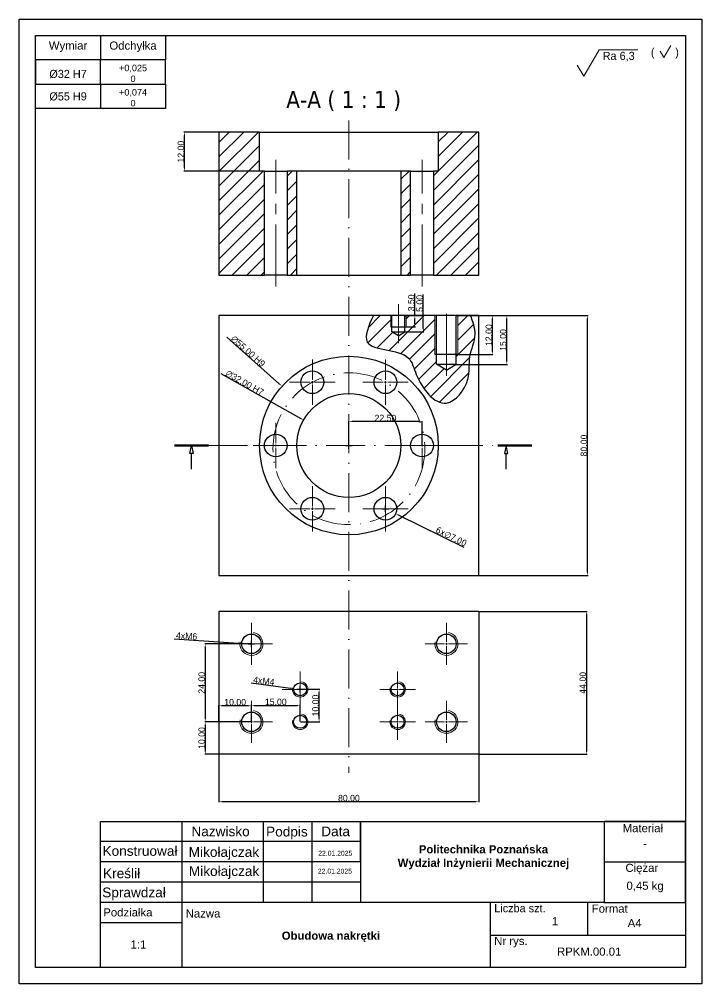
# Model space of a CAD drawing. Header units: millimetres. Extents: x 587 to 10361, y -8386 to 1488.
# Drawn here: x 586.8 to 796.8, y 132.9 to 429.9 of the extents above; entities that cross this region are included whole.
import ezdxf
from ezdxf.enums import TextEntityAlignment as Align

# ---------------------------------------------------------------- set-up
doc = ezdxf.new("R2010")
doc.units = ezdxf.units.MM
doc.linetypes.add('ACAD_ISO10W100', pattern=[18, 12, -3, 0, -3])
doc.linetypes.add('CENTER2', pattern=[28.575, 19.05, -3.175, 3.175, -3.175])
for name, color, linetype, lineweight in [('Bgruba', 130, 'Continuous', 70), ('Cienka', 30, 'Continuous', 0), ('Gruba', 7, 'Continuous', 30), ('Kreskowanie', 10, 'Continuous', 0), ('Symbol (ISO)', 7, 'Continuous', 30), ('Symetria', 210, 'ACAD_ISO10W100', 0), ('Widoczne (ISO)', 7, 'Continuous', 30), ('Wymiar', 3, 'Continuous', 20)]:
    doc.layers.add(name, color=color, linetype=linetype, lineweight=lineweight)
doc.styles.add('arial_ttf', font='arial.ttf')
doc.styles.add('Inzynierka', font='arial.ttf')
doc.styles.add('Styl tekstu39', font='tahoma.ttf')
doc.styles.add('Tekst etykiety (ISO)', font='tahoma.ttf')
doc.dimstyles.get("Standard").update_dxf_attribs({"dimtxt": 2, "dimasz": 1, "dimexe": 0.18, "dimexo": 0.0625, "dimgap": 0.09, "dimtad": 1, "dimzin": 0, "dimdsep": 46, "dimtxsty": 'Standard', "dimcen": 1, "dimadec": 0, "dimazin": 0, "dimtfac": 1, "dimtofl": 0, "dimtmove": 0, "dimatfit": 3, "dimfxl": 1, "dimtolj": 1, "dimtzin": 0, "dimarcsym": 0})
pattern_1 = [(45, (478.2024, 150.1435), (-2.245064, 2.245064), [])]
pattern_2 = [(0, (0, 0), (0, 6.985), [5.08, -1.905]), (90, (0, 0), (-6.985, 4e-16), [5.08, -1.905])]

# ---------------------------------------------------------------- blocks, each defined once
blk = doc.blocks.new('*D7')
at = {"layer": 'Defpoints', "color": 0, "transparency": 16777216}
for p in [(728.2, 338.64), (761.65, 338.64), (728.2, 258.64)]:
    blk.add_point(p, dxfattribs=at)
at = {"layer": 'Wymiar', "color": 0, "lineweight": -2, "transparency": 16777216}
for p, q in [((728.26, 338.64), (761.83, 338.64)), ((761.65, 259.64), (761.65, 337.64)), ((728.26, 258.64), (761.83, 258.64))]:
    blk.add_line(p, q, dxfattribs=at)
at = {"layer": 'Wymiar', "color": 0, "transparency": 16777216}
for points in [[(761.48, 337.64), (761.82, 337.64), (761.65, 338.64)], [(761.48, 259.64), (761.82, 259.64), (761.65, 258.64)]]:
    blk.add_solid(points, dxfattribs=at)
at = {"layer": 'Wymiar', "color": 0, "transparency": 16777216, "insert": (760.52, 298.64), "char_height": 2, "attachment_point": 5, "rotation": 90, "style": 'Styl tekstu39'}
blk.add_mtext('\\A1;80.00', dxfattribs=at)
blk = doc.blocks.new('*D8')
at = {"layer": 'Defpoints', "color": 0, "transparency": 16777216}
for p in [(728.2, 247.56), (728.2, 203.56), (761.33, 203.56)]:
    blk.add_point(p, dxfattribs=at)
at = {"layer": 'Wymiar', "color": 0, "lineweight": -2, "transparency": 16777216}
for p, q in [((728.26, 247.56), (761.51, 247.56)), ((761.33, 246.56), (761.33, 204.56)), ((728.26, 203.56), (761.51, 203.56))]:
    blk.add_line(p, q, dxfattribs=at)
at = {"layer": 'Wymiar', "color": 0, "transparency": 16777216}
for points in [[(761.16, 246.56), (761.5, 246.56), (761.33, 247.56)], [(761.16, 204.56), (761.5, 204.56), (761.33, 203.56)]]:
    blk.add_solid(points, dxfattribs=at)
at = {"layer": 'Wymiar', "color": 0, "transparency": 16777216, "insert": (760.2, 225.56), "char_height": 2, "attachment_point": 5, "rotation": 90, "style": 'Styl tekstu39'}
blk.add_mtext('\\A1;44.00', dxfattribs=at)
blk = doc.blocks.new('*D9')
at = {"layer": 'Defpoints', "color": 0, "transparency": 16777216}
for p in [(648.2, 203.56), (728.2, 203.56), (648.2, 188.95)]:
    blk.add_point(p, dxfattribs=at)
at = {"layer": 'Wymiar', "color": 0, "lineweight": -2, "transparency": 16777216}
for p, q in [((648.2, 203.49), (648.2, 188.77)), ((728.2, 203.49), (728.2, 188.77)), ((727.2, 188.95), (649.2, 188.95))]:
    blk.add_line(p, q, dxfattribs=at)
at = {"layer": 'Wymiar', "color": 0, "transparency": 16777216}
for points in [[(649.2, 189.12), (649.2, 188.79), (648.2, 188.95)], [(727.2, 189.12), (727.2, 188.79), (728.2, 188.95)]]:
    blk.add_solid(points, dxfattribs=at)
at = {"layer": 'Wymiar', "color": 0, "transparency": 16777216, "insert": (688.2, 190.04), "char_height": 2, "attachment_point": 5}
blk.add_mtext('\\A1;80.00', dxfattribs=at)
blk = doc.blocks.new('*D10')
at = {"layer": 'Defpoints', "color": 0, "transparency": 16777216}
for p in [(696.31, 280.7), (702.6, 277.62)]:
    blk.add_point(p, dxfattribs=at)
at = {"layer": 'Wymiar', "color": 0, "lineweight": -2, "transparency": 16777216}
for p, q in [((699.45, 278.16), (699.45, 280.16)), ((698.45, 279.16), (700.45, 279.16)), ((723.7, 267.28), (703.49, 277.18))]:
    blk.add_line(p, q, dxfattribs=at)
at = {"layer": 'Wymiar', "color": 0, "transparency": 16777216}
blk.add_solid([(703.57, 277.33), (703.42, 277.03), (702.6, 277.62)], dxfattribs=at)
at = {"layer": 'Wymiar', "color": 0, "transparency": 16777216, "insert": (719.7, 270.6), "char_height": 2, "attachment_point": 5, "rotation": 333.8904, "style": 'Styl tekstu39'}
blk.add_mtext('\\A1;6x∅7.00', dxfattribs=at)
blk = doc.blocks.new('*D11')
at = {"layer": 'Defpoints', "color": 0, "transparency": 16777216}
for p in [(637.59, 395.14), (660.7, 395.14), (660.7, 383.14)]:
    blk.add_point(p, dxfattribs=at)
at = {"layer": 'Wymiar', "color": 0, "lineweight": -2, "transparency": 16777216}
for p, q in [((660.64, 395.14), (637.41, 395.14)), ((637.59, 384.14), (637.59, 394.14)), ((660.64, 383.14), (637.41, 383.14))]:
    blk.add_line(p, q, dxfattribs=at)
at = {"layer": 'Wymiar', "color": 0, "transparency": 16777216}
for points in [[(637.42, 394.14), (637.76, 394.14), (637.59, 395.14)], [(637.42, 384.14), (637.76, 384.14), (637.59, 383.14)]]:
    blk.add_solid(points, dxfattribs=at)
at = {"layer": 'Wymiar', "color": 0, "transparency": 16777216, "insert": (636.5, 389.14), "char_height": 2, "attachment_point": 5, "rotation": 90}
blk.add_mtext('\\A1;12.00', dxfattribs=at)
blk = doc.blocks.new('*D12')
at = {"layer": 'Defpoints', "color": 0, "transparency": 16777216}
for p in [(667.64, 316.9), (708.77, 280.39)]:
    blk.add_point(p, dxfattribs=at)
at = {"layer": 'Wymiar', "color": 0, "lineweight": -2, "transparency": 16777216}
for p, q in [((650.63, 332), (666.89, 317.56)), ((687.2, 298.64), (689.2, 298.64)), ((688.2, 297.64), (688.2, 299.64))]:
    blk.add_line(p, q, dxfattribs=at)
at = {"layer": 'Wymiar', "color": 0, "transparency": 16777216}
blk.add_solid([(667, 317.69), (666.78, 317.44), (667.64, 316.9)], dxfattribs=at)
at = {"layer": 'Wymiar', "color": 0, "transparency": 16777216, "insert": (657.15, 327.66), "char_height": 2, "attachment_point": 5, "rotation": 318.4077}
blk.add_mtext('\\A1;∅55.00 H9', dxfattribs=at)
blk = doc.blocks.new('*D13')
at = {"layer": 'Defpoints', "color": 0, "transparency": 16777216}
for p in [(674.26, 306.49), (702.15, 290.8)]:
    blk.add_point(p, dxfattribs=at)
at = {"layer": 'Wymiar', "color": 0, "lineweight": -2, "transparency": 16777216}
for p, q in [((648.82, 320.79), (673.38, 306.98)), ((687.2, 298.64), (689.2, 298.64)), ((688.2, 297.64), (688.2, 299.64))]:
    blk.add_line(p, q, dxfattribs=at)
at = {"layer": 'Wymiar', "color": 0, "transparency": 16777216}
blk.add_solid([(673.47, 307.12), (673.3, 306.83), (674.26, 306.49)], dxfattribs=at)
at = {"layer": 'Wymiar', "color": 0, "transparency": 16777216, "insert": (656.12, 317.94), "char_height": 2, "attachment_point": 5, "rotation": 330.6469}
blk.add_mtext('\\A1;∅32.00 H7', dxfattribs=at)
blk = doc.blocks.new('*D14')
at = {"layer": 'Defpoints', "color": 0, "transparency": 16777216}
for p in [(655.21, 237.76), (661.2, 237.36)]:
    blk.add_point(p, dxfattribs=at)
at = {"layer": 'Wymiar', "color": 0, "lineweight": -2, "transparency": 16777216}
for p, q in [((634.44, 239.14), (654.21, 237.82)), ((658.2, 236.56), (658.2, 238.56)), ((657.2, 237.56), (659.2, 237.56))]:
    blk.add_line(p, q, dxfattribs=at)
at = {"layer": 'Wymiar', "color": 0, "transparency": 16777216}
blk.add_solid([(654.22, 237.99), (654.2, 237.66), (655.21, 237.76)], dxfattribs=at)
at = {"layer": 'Wymiar', "color": 0, "transparency": 16777216, "insert": (638.26, 239.98), "char_height": 2, "attachment_point": 5, "rotation": 356.1764}
blk.add_mtext('\\A1;4xM6', dxfattribs=at)
blk = doc.blocks.new('*D15')
at = {"layer": 'Defpoints', "color": 0, "transparency": 16777216}
for p in [(671.22, 223.82), (675.18, 223.29)]:
    blk.add_point(p, dxfattribs=at)
at = {"layer": 'Wymiar', "color": 0, "lineweight": -2, "transparency": 16777216}
for p, q in [((658.16, 225.58), (670.23, 223.96)), ((672.2, 223.56), (674.2, 223.56)), ((673.2, 222.56), (673.2, 224.56))]:
    blk.add_line(p, q, dxfattribs=at)
at = {"layer": 'Wymiar', "color": 0, "transparency": 16777216}
blk.add_solid([(670.25, 224.12), (670.21, 223.79), (671.22, 223.82)], dxfattribs=at)
at = {"layer": 'Wymiar', "color": 0, "transparency": 16777216, "insert": (662.03, 226.16), "char_height": 2, "attachment_point": 5, "rotation": 352.3407}
blk.add_mtext('\\A1;4xM4', dxfattribs=at)
blk = doc.blocks.new('*D16')
at = {"layer": 'Defpoints', "color": 0, "transparency": 16777216}
for p in [(648.2, 218.49), (648.2, 213.56), (658.2, 213.56)]:
    blk.add_point(p, dxfattribs=at)
at = {"layer": 'Wymiar', "color": 0, "lineweight": -2, "transparency": 16777216}
for p, q in [((648.2, 213.62), (648.2, 218.67)), ((657.2, 218.49), (649.2, 218.49)), ((658.2, 213.62), (658.2, 218.67))]:
    blk.add_line(p, q, dxfattribs=at)
at = {"layer": 'Wymiar', "color": 0, "transparency": 16777216}
for points in [[(649.2, 218.65), (649.2, 218.32), (648.2, 218.49)], [(657.2, 218.65), (657.2, 218.32), (658.2, 218.49)]]:
    blk.add_solid(points, dxfattribs=at)
at = {"layer": 'Wymiar', "color": 0, "transparency": 16777216, "insert": (653.2, 219.58), "char_height": 2, "attachment_point": 5}
blk.add_mtext('\\A1;10.00', dxfattribs=at)
blk = doc.blocks.new('*D17')
at = {"layer": 'Defpoints', "color": 0, "transparency": 16777216}
for p in [(658.2, 213.56), (644, 203.56), (658.2, 203.56)]:
    blk.add_point(p, dxfattribs=at)
at = {"layer": 'Wymiar', "color": 0, "lineweight": -2, "transparency": 16777216}
for p, q in [((658.14, 213.56), (643.82, 213.56)), ((644, 212.56), (644, 204.56)), ((658.14, 203.56), (643.82, 203.56))]:
    blk.add_line(p, q, dxfattribs=at)
at = {"layer": 'Wymiar', "color": 0, "transparency": 16777216}
for points in [[(643.83, 212.56), (644.16, 212.56), (644, 213.56)], [(643.83, 204.56), (644.16, 204.56), (644, 203.56)]]:
    blk.add_solid(points, dxfattribs=at)
at = {"layer": 'Wymiar', "color": 0, "transparency": 16777216, "insert": (642.91, 208.56), "char_height": 2, "attachment_point": 5, "rotation": 90}
blk.add_mtext('\\A1;10.00', dxfattribs=at)
blk = doc.blocks.new('*D18')
at = {"layer": 'Defpoints', "color": 0, "transparency": 16777216}
for p in [(673.2, 218.59), (658.2, 213.56), (673.2, 213.56)]:
    blk.add_point(p, dxfattribs=at)
at = {"layer": 'Wymiar', "color": 0, "lineweight": -2, "transparency": 16777216}
for p, q in [((658.2, 213.62), (658.2, 218.77)), ((659.2, 218.59), (672.2, 218.59)), ((673.2, 213.62), (673.2, 218.77))]:
    blk.add_line(p, q, dxfattribs=at)
at = {"layer": 'Wymiar', "color": 0, "transparency": 16777216}
for points in [[(659.2, 218.75), (659.2, 218.42), (658.2, 218.59)], [(672.2, 218.75), (672.2, 218.42), (673.2, 218.59)]]:
    blk.add_solid(points, dxfattribs=at)
at = {"layer": 'Wymiar', "color": 0, "transparency": 16777216, "insert": (665.7, 219.68), "char_height": 2, "attachment_point": 5}
blk.add_mtext('\\A1;15.00', dxfattribs=at)
blk = doc.blocks.new('*D19')
at = {"layer": 'Defpoints', "color": 0, "transparency": 16777216}
for p in [(673.2, 223.56), (679.03, 223.56), (673.2, 213.56)]:
    blk.add_point(p, dxfattribs=at)
at = {"layer": 'Wymiar', "color": 0, "lineweight": -2, "transparency": 16777216}
for p, q in [((673.26, 223.56), (679.21, 223.56)), ((679.03, 214.56), (679.03, 222.56)), ((673.26, 213.56), (679.21, 213.56))]:
    blk.add_line(p, q, dxfattribs=at)
at = {"layer": 'Wymiar', "color": 0, "transparency": 16777216}
for points in [[(678.86, 222.56), (679.19, 222.56), (679.03, 223.56)], [(678.86, 214.56), (679.19, 214.56), (679.03, 213.56)]]:
    blk.add_solid(points, dxfattribs=at)
at = {"layer": 'Wymiar', "color": 0, "transparency": 16777216, "insert": (677.94, 218.56), "char_height": 2, "attachment_point": 5, "rotation": 90}
blk.add_mtext('\\A1;10.00', dxfattribs=at)
blk = doc.blocks.new('*D20')
at = {"layer": 'Defpoints', "color": 0, "transparency": 16777216}
for p in [(658.2, 237.56), (644, 213.56), (658.2, 213.56)]:
    blk.add_point(p, dxfattribs=at)
at = {"layer": 'Wymiar', "color": 0, "lineweight": -2, "transparency": 16777216}
for p, q in [((658.14, 237.56), (643.82, 237.56)), ((644, 236.56), (644, 214.56)), ((658.14, 213.56), (643.82, 213.56))]:
    blk.add_line(p, q, dxfattribs=at)
at = {"layer": 'Wymiar', "color": 0, "transparency": 16777216}
for points in [[(643.83, 236.56), (644.16, 236.56), (644, 237.56)], [(643.83, 214.56), (644.16, 214.56), (644, 213.56)]]:
    blk.add_solid(points, dxfattribs=at)
at = {"layer": 'Wymiar', "color": 0, "transparency": 16777216, "insert": (642.91, 225.56), "char_height": 2, "attachment_point": 5, "rotation": 90}
blk.add_mtext('\\A1;24.00', dxfattribs=at)
blk = doc.blocks.new('*D21')
at = {"layer": 'Defpoints', "color": 0, "transparency": 16777216}
for p in [(688.2, 305.99), (688.2, 298.64), (710.7, 298.64)]:
    blk.add_point(p, dxfattribs=at)
at = {"layer": 'Wymiar', "color": 0, "lineweight": -2, "transparency": 16777216}
for p, q in [((688.2, 298.71), (688.2, 306.17)), ((709.7, 305.99), (689.2, 305.99)), ((710.7, 298.71), (710.7, 306.17))]:
    blk.add_line(p, q, dxfattribs=at)
at = {"layer": 'Wymiar', "color": 0, "transparency": 16777216}
for points in [[(689.2, 306.16), (689.2, 305.82), (688.2, 305.99)], [(709.7, 306.16), (709.7, 305.82), (710.7, 305.99)]]:
    blk.add_solid(points, dxfattribs=at)
at = {"layer": 'Wymiar', "color": 0, "transparency": 16777216, "insert": (699.45, 307.08), "char_height": 2, "attachment_point": 5}
blk.add_mtext('\\A1;22.50', dxfattribs=at)
blk = doc.blocks.new('*D22')
at = {"layer": 'Defpoints', "color": 0, "transparency": 16777216}
for p in [(705.83, 338.64), (708.49, 338.64), (705.83, 335.14)]:
    blk.add_point(p, dxfattribs=at)
at = {"layer": 'Wymiar', "color": 0, "lineweight": -2, "transparency": 16777216}
for p, q in [((708.49, 338.64), (708.49, 345.49)), ((705.89, 338.64), (708.67, 338.64)), ((708.49, 336.14), (708.49, 337.64)), ((705.89, 335.14), (708.67, 335.14))]:
    blk.add_line(p, q, dxfattribs=at)
at = {"layer": 'Wymiar', "color": 0, "transparency": 16777216}
for points in [[(708.33, 337.64), (708.66, 337.64), (708.49, 338.64)], [(708.33, 336.14), (708.66, 336.14), (708.49, 335.14)]]:
    blk.add_solid(points, dxfattribs=at)
at = {"layer": 'Wymiar', "color": 0, "transparency": 16777216, "insert": (707.4, 342.57), "char_height": 2, "attachment_point": 5, "rotation": 90}
blk.add_mtext('\\A1;3.50', dxfattribs=at)
blk = doc.blocks.new('*D23')
at = {"layer": 'Defpoints', "color": 0, "transparency": 16777216}
for p in [(705.45, 338.64), (711.08, 338.64), (705.45, 333.64)]:
    blk.add_point(p, dxfattribs=at)
at = {"layer": 'Wymiar', "color": 0, "lineweight": -2, "transparency": 16777216}
for p, q in [((711.08, 338.64), (711.08, 345.16)), ((705.51, 338.64), (711.26, 338.64)), ((711.08, 334.64), (711.08, 337.64)), ((705.51, 333.64), (711.26, 333.64))]:
    blk.add_line(p, q, dxfattribs=at)
at = {"layer": 'Wymiar', "color": 0, "transparency": 16777216}
for points in [[(710.91, 337.64), (711.24, 337.64), (711.08, 338.64)], [(710.91, 334.64), (711.24, 334.64), (711.08, 333.64)]]:
    blk.add_solid(points, dxfattribs=at)
at = {"layer": 'Wymiar', "color": 0, "transparency": 16777216, "insert": (709.99, 342.4), "char_height": 2, "attachment_point": 5, "rotation": 90}
blk.add_mtext('\\A1;5.00', dxfattribs=at)
blk = doc.blocks.new('*D24')
at = {"layer": 'Defpoints', "color": 0, "transparency": 16777216}
for p in [(721.74, 338.64), (732.35, 338.64), (721.74, 326.64)]:
    blk.add_point(p, dxfattribs=at)
at = {"layer": 'Wymiar', "color": 0, "lineweight": -2, "transparency": 16777216}
for p, q in [((721.81, 338.64), (732.53, 338.64)), ((732.35, 327.64), (732.35, 337.64)), ((721.81, 326.64), (732.53, 326.64))]:
    blk.add_line(p, q, dxfattribs=at)
at = {"layer": 'Wymiar', "color": 0, "transparency": 16777216}
for points in [[(732.18, 337.64), (732.52, 337.64), (732.35, 338.64)], [(732.18, 327.64), (732.52, 327.64), (732.35, 326.64)]]:
    blk.add_solid(points, dxfattribs=at)
at = {"layer": 'Wymiar', "color": 0, "transparency": 16777216, "insert": (731.26, 332.64), "char_height": 2, "attachment_point": 5, "rotation": 90}
blk.add_mtext('\\A1;12.00', dxfattribs=at)
blk = doc.blocks.new('*D25')
at = {"layer": 'Defpoints', "color": 0, "transparency": 16777216}
for p in [(721.2, 338.64), (736.79, 338.64), (721.2, 323.64)]:
    blk.add_point(p, dxfattribs=at)
at = {"layer": 'Wymiar', "color": 0, "lineweight": -2, "transparency": 16777216}
for p, q in [((721.26, 338.64), (736.97, 338.64)), ((736.79, 324.64), (736.79, 337.64)), ((721.26, 323.64), (736.97, 323.64))]:
    blk.add_line(p, q, dxfattribs=at)
at = {"layer": 'Wymiar', "color": 0, "transparency": 16777216}
for points in [[(736.62, 337.64), (736.96, 337.64), (736.79, 338.64)], [(736.62, 324.64), (736.96, 324.64), (736.79, 323.64)]]:
    blk.add_solid(points, dxfattribs=at)
at = {"layer": 'Wymiar', "color": 0, "transparency": 16777216, "insert": (735.7, 331.14), "char_height": 2, "attachment_point": 5, "rotation": 90}
blk.add_mtext('\\A1;15.00', dxfattribs=at)
blk = doc.blocks.new('*U154')
at = {"layer": 'Symetria', "color": 0, "linetype": 'CENTER2', "transparency": 16777216}
blk.add_line((0, -19.5), (0, 19.5), dxfattribs=at)
blk = doc.blocks.new('*U155')
at = {"layer": 'Symetria', "color": 0, "linetype": 'CENTER2', "transparency": 16777216}
blk.add_line((0, -19.5), (0, 19.5), dxfattribs=at)
blk = doc.blocks.new('*U156')
at = {"layer": 'Symetria', "color": 0, "linetype": 'CENTER2', "transparency": 16777216}
for p, q in [((0, 0.7), (0, 7)), ((-7, 0), (-0.7, 0)), ((0.7, 0), (7, 0)), ((0, -7), (0, -0.7))]:
    blk.add_line(p, q, dxfattribs=at)
at = {"layer": 'Symetria', "color": 0, "linetype": 'Continuous', "transparency": 16777216}
for p, q in [((-0.35, 0), (0.35, 0)), ((0, -0.35), (0, 0.35))]:
    blk.add_line(p, q, dxfattribs=at)
blk = doc.blocks.new('*U157')
at = {"layer": 'Symetria', "color": 0, "linetype": 'CENTER2', "transparency": 16777216}
for p, q in [((0, 0.7), (0, 7)), ((-7, 0), (-0.7, 0)), ((0.7, 0), (7, 0)), ((0, -7), (0, -0.7))]:
    blk.add_line(p, q, dxfattribs=at)
at = {"layer": 'Symetria', "color": 0, "linetype": 'Continuous', "transparency": 16777216}
for p, q in [((-0.35, 0), (0.35, 0)), ((0, -0.35), (0, 0.35))]:
    blk.add_line(p, q, dxfattribs=at)
blk = doc.blocks.new('*U158')
at = {"layer": 'Symetria', "color": 0, "linetype": 'CENTER2', "transparency": 16777216}
for p, q in [((0, 0.7), (0, 7)), ((-7, 0), (-0.7, 0)), ((0.7, 0), (7, 0)), ((0, -7), (0, -0.7))]:
    blk.add_line(p, q, dxfattribs=at)
at = {"layer": 'Symetria', "color": 0, "linetype": 'Continuous', "transparency": 16777216}
for p, q in [((-0.35, 0), (0.35, 0)), ((0, -0.35), (0, 0.35))]:
    blk.add_line(p, q, dxfattribs=at)
blk = doc.blocks.new('*U159')
at = {"layer": 'Symetria', "color": 0, "linetype": 'CENTER2', "transparency": 16777216}
for p, q in [((0, 0.7), (0, 7)), ((-7, 0), (-0.7, 0)), ((0.7, 0), (7, 0)), ((0, -7), (0, -0.7))]:
    blk.add_line(p, q, dxfattribs=at)
at = {"layer": 'Symetria', "color": 0, "linetype": 'Continuous', "transparency": 16777216}
for p, q in [((-0.35, 0), (0.35, 0)), ((0, -0.35), (0, 0.35))]:
    blk.add_line(p, q, dxfattribs=at)
blk = doc.blocks.new('*U160')
at = {"layer": 'Symetria', "color": 0, "linetype": 'CENTER2', "transparency": 16777216}
for p, q in [((0, 0.7), (0, 7)), ((-7, 0), (-0.7, 0)), ((0.7, 0), (7, 0)), ((0, -7), (0, -0.7))]:
    blk.add_line(p, q, dxfattribs=at)
at = {"layer": 'Symetria', "color": 0, "linetype": 'Continuous', "transparency": 16777216}
for p, q in [((-0.35, 0), (0.35, 0)), ((0, -0.35), (0, 0.35))]:
    blk.add_line(p, q, dxfattribs=at)
blk = doc.blocks.new('*U161')
at = {"layer": 'Symetria', "color": 0, "linetype": 'CENTER2', "transparency": 16777216}
for p, q in [((0, 0.7), (0, 7)), ((-7, 0), (-0.7, 0)), ((0.7, 0), (7, 0)), ((0, -7), (0, -0.7))]:
    blk.add_line(p, q, dxfattribs=at)
at = {"layer": 'Symetria', "color": 0, "linetype": 'Continuous', "transparency": 16777216}
for p, q in [((-0.35, 0), (0.35, 0)), ((0, -0.35), (0, 0.35))]:
    blk.add_line(p, q, dxfattribs=at)
blk = doc.blocks.new('*U162')
at = {"layer": 'Symetria', "color": 0, "linetype": 'CENTER2', "transparency": 16777216}
for p, q in [((0, 0.6), (0, 6.5)), ((-6.5, 0), (-0.6, 0)), ((0.6, 0), (6.5, 0)), ((0, -6.5), (0, -0.6))]:
    blk.add_line(p, q, dxfattribs=at)
at = {"layer": 'Symetria', "color": 0, "linetype": 'Continuous', "transparency": 16777216}
for p, q in [((-0.3, 0), (0.3, 0)), ((0, -0.3), (0, 0.3))]:
    blk.add_line(p, q, dxfattribs=at)
blk = doc.blocks.new('*U163')
at = {"layer": 'Symetria', "color": 0, "linetype": 'CENTER2', "transparency": 16777216}
for p, q in [((0, 0.6), (0, 6.5)), ((-6.5, 0), (-0.6, 0)), ((0.6, 0), (6.5, 0)), ((0, -6.5), (0, -0.6))]:
    blk.add_line(p, q, dxfattribs=at)
at = {"layer": 'Symetria', "color": 0, "linetype": 'Continuous', "transparency": 16777216}
for p, q in [((-0.3, 0), (0.3, 0)), ((0, -0.3), (0, 0.3))]:
    blk.add_line(p, q, dxfattribs=at)
blk = doc.blocks.new('*U164')
at = {"layer": 'Symetria', "color": 0, "linetype": 'CENTER2', "transparency": 16777216}
for p, q in [((0, 0.4), (0, 5.5)), ((-5.5, 0), (-0.4, 0)), ((0.4, 0), (5.5, 0)), ((0, -5.5), (0, -0.4))]:
    blk.add_line(p, q, dxfattribs=at)
at = {"layer": 'Symetria', "color": 0, "linetype": 'Continuous', "transparency": 16777216}
for p, q in [((-0.2, 0), (0.2, 0)), ((0, -0.2), (0, 0.2))]:
    blk.add_line(p, q, dxfattribs=at)
blk = doc.blocks.new('*U165')
at = {"layer": 'Symetria', "color": 0, "linetype": 'CENTER2', "transparency": 16777216}
for p, q in [((0, 0.4), (0, 5.5)), ((-5.5, 0), (-0.4, 0)), ((0.4, 0), (5.5, 0)), ((0, -5.5), (0, -0.4))]:
    blk.add_line(p, q, dxfattribs=at)
at = {"layer": 'Symetria', "color": 0, "linetype": 'Continuous', "transparency": 16777216}
for p, q in [((-0.2, 0), (0.2, 0)), ((0, -0.2), (0, 0.2))]:
    blk.add_line(p, q, dxfattribs=at)
blk = doc.blocks.new('*U166')
at = {"layer": 'Symetria', "color": 0, "linetype": 'CENTER2', "transparency": 16777216}
for p, q in [((0, 0.4), (0, 5.5)), ((-5.5, 0), (-0.4, 0)), ((0.4, 0), (5.5, 0)), ((0, -5.5), (0, -0.4))]:
    blk.add_line(p, q, dxfattribs=at)
at = {"layer": 'Symetria', "color": 0, "linetype": 'Continuous', "transparency": 16777216}
for p, q in [((-0.2, 0), (0.2, 0)), ((0, -0.2), (0, 0.2))]:
    blk.add_line(p, q, dxfattribs=at)
blk = doc.blocks.new('*U167')
at = {"layer": 'Symetria', "color": 0, "linetype": 'CENTER2', "transparency": 16777216}
for p, q in [((0, 0.6), (0, 6.5)), ((-6.5, 0), (-0.6, 0)), ((0.6, 0), (6.5, 0)), ((0, -6.5), (0, -0.6))]:
    blk.add_line(p, q, dxfattribs=at)
at = {"layer": 'Symetria', "color": 0, "linetype": 'Continuous', "transparency": 16777216}
for p, q in [((-0.3, 0), (0.3, 0)), ((0, -0.3), (0, 0.3))]:
    blk.add_line(p, q, dxfattribs=at)
blk = doc.blocks.new('*U168')
at = {"layer": 'Symetria', "color": 0, "linetype": 'CENTER2', "transparency": 16777216}
for p, q in [((0, 0.6), (0, 6.5)), ((-6.5, 0), (-0.6, 0)), ((0.6, 0), (6.5, 0)), ((0, -6.5), (0, -0.6))]:
    blk.add_line(p, q, dxfattribs=at)
at = {"layer": 'Symetria', "color": 0, "linetype": 'Continuous', "transparency": 16777216}
for p, q in [((-0.3, 0), (0.3, 0)), ((0, -0.3), (0, 0.3))]:
    blk.add_line(p, q, dxfattribs=at)
blk = doc.blocks.new('*U180')
at = {"layer": 'Symetria', "color": 0, "linetype": 'CENTER2', "transparency": 16777216}
blk.add_line((0, -11), (0, 11), dxfattribs=at)
blk = doc.blocks.new('*U181')
at = {"layer": 'Symetria', "color": 0, "linetype": 'CENTER2', "transparency": 16777216}
blk.add_line((0, -6), (0, 6), dxfattribs=at)

msp = doc.modelspace()

# ---------------------------------------------------------------- hatches: boundary and pattern name
at = {"layer": 'Gruba'}
h = msp.add_hatch(dxfattribs=at)
h.set_pattern_fill('ANGLE', color=256)
h.set_pattern_definition(pattern_2)
h.paths.add_polyline_path([(639.776, 298.643), (639.276, 296.143), (639.776, 296.143), (640.276, 296.143)])
h = msp.add_hatch(dxfattribs=at)
h.set_pattern_fill('ANGLE', color=256)
h.set_pattern_definition(pattern_2)
h.paths.add_polyline_path([(736.629, 298.643), (736.129, 296.143), (736.629, 296.143), (737.129, 296.143)])
h = msp.add_hatch(dxfattribs=at)
h.set_pattern_fill('ANGLE', color=256)
h.set_pattern_definition([(0, (98.956, -0.742), (0, 6.985), [5.08, -1.905]), (90, (98.956, -0.742), (-6.985, 4e-16), [5.08, -1.905])])
h.paths.add_polyline_path([(738.732, 297.901), (738.232, 295.401), (738.732, 295.401), (739.232, 295.401)])
at = {"layer": 'Kreskowanie'}
h = msp.add_hatch(dxfattribs=at)
h.set_pattern_fill('ANSI31', color=256, scale=25.4, style=0)
h.set_pattern_definition(pattern_1)
h.paths.add_polyline_path([(648.202, 395.136), (648.202, 351.136), (662.202, 351.136), (662.202, 383.136), (660.702, 383.136), (660.702, 395.136)])
h = msp.add_hatch(dxfattribs=at)
h.set_pattern_fill('ANSI31', color=256, scale=25.4, style=0)
h.set_pattern_definition(pattern_1)
h.paths.add_polyline_path([(728.202, 351.136), (728.202, 395.136), (715.702, 395.136), (715.702, 383.136), (714.202, 383.136), (714.202, 351.136)])
h = msp.add_hatch(dxfattribs=at)
h.set_pattern_fill('ANSI31', color=256, scale=25.4, style=0)
h.set_pattern_definition(pattern_1)
h.paths.add_polyline_path([(669.202, 383.136), (669.202, 351.136), (672.202, 351.136), (672.202, 383.136)])
h = msp.add_hatch(dxfattribs=at)
h.set_pattern_fill('ANSI31', color=256, scale=25.4, style=0)
h.set_pattern_definition(pattern_1)
h.paths.add_polyline_path([(707.202, 351.136), (707.202, 383.136), (704.202, 383.136), (704.202, 351.136)])
h = msp.add_hatch(dxfattribs=at)
h.set_pattern_fill('ANSI31', color=256)
edge = h.paths.add_edge_path()
edge.add_line((714.661, 338.643), (705.831, 338.643))
edge.add_line((705.831, 338.643), (705.831, 335.143))
edge.add_line((705.831, 335.143), (705.452, 335.143))
edge.add_line((705.452, 335.143), (705.452, 333.643))
edge.add_line((705.452, 333.643), (703.452, 332.442))
edge.add_line((703.452, 332.442), (701.452, 333.643))
edge.add_line((701.452, 333.643), (701.452, 335.143))
edge.add_line((701.452, 335.143), (701.073, 335.143))
edge.add_line((701.073, 335.143), (701.073, 338.643))
edge.add_line((701.073, 338.643), (695.727, 338.643))
edge.add_spline(control_points=[(695.727, 338.643), (694.294, 335.462), (690.526, 327.094), (706.789, 328.904), (709.065, 318.205), (717.38, 307.487), (725.881, 318.221), (724.724, 326.056), (727.957, 332.551), (726.34, 336.744), (725.608, 338.643)], knot_values=[0, 0, 0, 0, 8.3414641, 21.9372359, 27.5328711, 40.3017369, 50.1425857, 57.1485059, 64.2493832, 70.1311482, 70.1311482, 70.1311482, 70.1311482], degree=3, periodic=0)
edge.add_line((725.608, 338.643), (721.744, 338.643))
edge.add_line((721.744, 338.643), (721.744, 326.643))
edge.add_line((721.744, 326.643), (721.202, 326.643))
edge.add_line((721.202, 326.643), (721.202, 323.643))
edge.add_line((721.202, 323.643), (718.202, 321.841))
edge.add_line((718.202, 321.841), (715.202, 323.643))
edge.add_line((715.202, 323.643), (715.202, 326.643))
edge.add_line((715.202, 326.643), (714.661, 326.643))
edge.add_line((714.661, 326.643), (714.661, 338.643))

# ---------------------------------------------------------------- linework, layer by layer
at = {"layer": 'Bgruba'}
for p, q in [((634.542, 298.643), (645.009, 298.643)), ((744.461, 298.643), (733.995, 298.643))]:
    msp.add_line(p, q, dxfattribs=at)
at = {"layer": 'Cienka', "ltscale": 9.518778}
for p, q in [((701.073, 338.643), (701.073, 335.143)), ((705.831, 335.143), (705.831, 338.643))]:
    msp.add_line(p, q, dxfattribs=at)
at = {"layer": 'Cienka', "ltscale": 24.17795}
for p, q in [((714.661, 338.643), (714.661, 326.643)), ((721.744, 326.643), (721.744, 338.643))]:
    msp.add_line(p, q, dxfattribs=at)
at = {"layer": 'Cienka'}
for centre, radius in [((658.202, 237.556), 3.542), ((718.202, 237.556), 3.542), ((673.202, 223.556), 2.379), ((703.202, 223.556), 2.379), ((658.202, 213.556), 3.541), ((718.202, 213.556), 3.542), ((673.202, 213.556), 2.379), ((703.202, 213.556), 2.379)]:
    msp.add_arc(centre, radius, 170, 80, dxfattribs=at)
at = {"layer": 'Gruba'}
for p, q in [((586.771, 429.902), (796.771, 429.902)), ((586.771, 132.902), (586.771, 429.902)), ((796.771, 429.902), (796.771, 132.902)), ((611.771, 424.902), (611.771, 417.402)), ((631.771, 424.902), (631.771, 417.402)), ((611.771, 417.402), (591.771, 417.402)), ((591.771, 417.402), (591.771, 409.902)), ((611.771, 409.902), (611.771, 417.402)), ((631.771, 417.402), (611.771, 417.402)), ((631.771, 409.902), (631.771, 417.402)), ((591.771, 409.902), (611.771, 409.902)), ((611.771, 409.902), (611.771, 402.402)), ((611.771, 409.902), (631.771, 409.902)), ((631.771, 409.902), (631.771, 402.402)), ((611.771, 402.402), (591.771, 402.402)), ((631.771, 402.402), (611.771, 402.402)), ((648.202, 395.136), (648.202, 351.136)), ((660.702, 383.136), (660.702, 395.136)), ((660.702, 395.136), (715.702, 395.136)), ((715.702, 395.136), (715.702, 383.136)), ((728.202, 351.136), (728.202, 395.136)), ((662.202, 351.136), (662.202, 383.136)), ((662.202, 383.136), (669.202, 383.136)), ((669.202, 383.136), (669.202, 351.136)), ((672.202, 351.136), (672.202, 383.136)), ((704.202, 383.136), (672.202, 383.136)), ((704.202, 383.136), (704.202, 351.136)), ((707.202, 351.136), (707.202, 383.136)), ((707.202, 383.136), (714.202, 383.136)), ((714.202, 383.136), (714.202, 351.136)), ((648.202, 351.136), (662.202, 351.136)), ((669.202, 351.136), (662.202, 351.136)), ((669.202, 351.136), (672.202, 351.136)), ((672.202, 351.136), (704.202, 351.136)), ((704.202, 351.136), (707.202, 351.136)), ((648.202, 338.643), (648.202, 258.643)), ((728.202, 338.643), (648.202, 338.643)), ((728.202, 258.643), (728.202, 338.643)), ((701.073, 335.143), (705.831, 335.143)), ((701.452, 333.643), (705.452, 333.643)), ((715.202, 323.643), (721.202, 323.643)), ((639.276, 296.143), (639.776, 298.643)), ((639.776, 298.643), (640.276, 296.143)), ((736.629, 298.643), (736.129, 296.143)), ((737.129, 296.143), (736.629, 298.643)), ((639.776, 296.143), (639.276, 296.143)), ((639.776, 291.405), (639.776, 296.143)), ((640.276, 296.143), (639.776, 296.143)), ((736.129, 296.143), (736.629, 296.143)), ((736.629, 291.405), (736.629, 296.143)), ((736.629, 296.143), (737.129, 296.143)), ((648.202, 258.643), (728.202, 258.643)), ((648.202, 247.556), (648.202, 203.556)), ((728.202, 247.556), (648.202, 247.556)), ((728.202, 247.556), (728.202, 203.556)), ((728.202, 203.556), (648.202, 203.556)), ((636.771, 182.902), (636.771, 137.902)), ((636.771, 182.902), (636.771, 137.902)), ((661.771, 182.902), (661.771, 157.902)), ((661.771, 182.902), (661.771, 157.902)), ((676.771, 182.902), (676.771, 157.902)), ((676.771, 182.902), (676.771, 157.902)), ((691.771, 182.902), (691.771, 157.902)), ((691.771, 170.402), (691.771, 182.902)), ((691.771, 182.902), (691.771, 157.902)), ((691.771, 170.402), (691.771, 182.902)), ((691.771, 176.652), (611.771, 176.652)), ((691.771, 176.652), (611.771, 176.652)), ((691.771, 170.402), (611.771, 170.402)), ((691.771, 170.402), (611.771, 170.402)), ((766.771, 170.402), (791.771, 170.402)), ((766.771, 170.402), (791.771, 170.402)), ((691.771, 164.152), (611.771, 164.152)), ((691.771, 164.152), (611.771, 164.152)), ((766.771, 157.902), (611.771, 157.902)), ((766.771, 157.902), (611.771, 157.902)), ((636.771, 157.902), (636.771, 151.652)), ((636.771, 157.902), (636.771, 151.652)), ((731.771, 137.902), (731.771, 157.902)), ((731.771, 137.902), (731.771, 157.902)), ((761.771, 147.902), (761.771, 157.902)), ((761.771, 147.902), (761.771, 157.902)), ((636.771, 151.652), (611.771, 151.652)), ((636.771, 151.652), (611.771, 151.652)), ((731.771, 147.902), (791.771, 147.902)), ((731.771, 147.902), (791.771, 147.902)), ((796.771, 132.902), (586.771, 132.902))]:
    msp.add_line(p, q, dxfattribs=at)
at = {"layer": 'Gruba', "ltscale": 9.518778}
for p, q in [((701.452, 333.643), (701.452, 338.643)), ((705.452, 333.643), (705.452, 338.643))]:
    msp.add_line(p, q, dxfattribs=at)
at = {"layer": 'Gruba', "ltscale": 24.17795}
for p, q in [((715.202, 323.643), (715.202, 338.643)), ((721.202, 323.643), (721.202, 338.643))]:
    msp.add_line(p, q, dxfattribs=at)
at = {"layer": 'Gruba', "ltscale": 4.441916}
for q in [(701.452, 333.643), (705.452, 333.643)]:
    msp.add_line((703.452, 332.442), q, dxfattribs=at)
at = {"layer": 'Gruba', "ltscale": 26.900267}
msp.add_line((721.744, 326.643), (714.661, 326.643), dxfattribs=at)
at = {"layer": 'Gruba', "ltscale": 6.662924}
for q in [(715.202, 323.643), (721.202, 323.643)]:
    msp.add_line((718.202, 321.841), q, dxfattribs=at)
at = {"layer": 'Gruba'}
for points in [[(591.771, 424.902), (791.771, 424.902), (791.771, 137.902), (591.771, 137.902)], [(791.771, 137.902), (611.771, 137.902), (611.771, 182.902), (791.771, 182.902)], [(791.771, 182.902), (766.771, 182.902), (766.771, 157.902), (791.771, 157.902)], [(791.771, 182.902), (766.771, 182.902), (766.771, 157.902), (791.771, 157.902)], [(791.771, 182.902), (766.771, 182.902), (766.771, 157.902), (791.771, 157.902)]]:
    msp.add_lwpolyline(points, close=True, dxfattribs=at)
for centre, radius in [((688.202, 298.643), 27.5), ((676.952, 318.129), 3.5), ((699.452, 318.129), 3.5), ((688.202, 298.643), 16), ((665.702, 298.643), 3.5), ((710.702, 298.643), 3.5), ((676.952, 279.158), 3.5), ((699.452, 279.158), 3.5), ((658.202, 237.556), 3), ((718.202, 237.556), 3), ((673.202, 223.556), 2), ((703.202, 223.556), 2), ((658.202, 213.556), 3), ((673.202, 213.556), 2), ((703.202, 213.556), 2), ((718.202, 213.556), 3)]:
    msp.add_circle(centre, radius, dxfattribs=at)
msp.add_spline([(695.727, 338.643), (693.847, 330.517), (706.512, 325.572), (708.936, 320.529), (718.187, 311.728), (724.767, 319.046), (725.459, 326.017), (727.042, 332.939), (725.608, 338.643)], degree=3, dxfattribs=at)
at = {"layer": 'Symetria'}
for p, q in [((688.202, 398.75), (688.202, 197.856)), ((645.009, 298.643), (733.995, 298.643))]:
    msp.add_line(p, q, dxfattribs=at)
msp.add_circle((688.202, 297.643), 23.371, dxfattribs=at)
at = {"layer": 'Widoczne (ISO)'}
for p, q in [((660.702, 395.136), (648.202, 395.136)), ((728.202, 395.136), (715.702, 395.136)), ((662.202, 383.136), (660.702, 383.136)), ((672.202, 383.136), (669.202, 383.136)), ((707.202, 383.136), (704.202, 383.136)), ((715.702, 383.136), (714.202, 383.136)), ((714.202, 351.136), (707.202, 351.136)), ((714.202, 351.136), (728.202, 351.136))]:
    msp.add_line(p, q, dxfattribs=at)
at = {"layer": 'Wymiar', "transparency": 33554687}
for points in [[(783.955, 420.131), (785.116, 418.12), (787.269, 421.849)], [(758.49, 415.813), (760.486, 412.357), (765.17, 420.472)], [(765.17, 420.472), (777.076, 420.472)]]:
    msp.add_lwpolyline(points, dxfattribs=at)

# ---------------------------------------------------------------- block references
at = {"layer": 'Symetria', "linetype": 'CENTER2'}
for name, p in [('*U154', (665.702, 367.136)), ('*U155', (710.702, 367.136)), ('*U181', (703.452, 336.143)), ('*U180', (718.202, 331.143)), ('*U156', (676.952, 318.129)), ('*U157', (699.452, 318.129)), ('*U161', (665.702, 298.643)), ('*U158', (710.702, 298.643)), ('*U160', (676.952, 279.158)), ('*U159', (699.452, 279.158)), ('*U162', (658.202, 237.556)), ('*U163', (718.202, 237.556)), ('*U165', (673.202, 223.556)), ('*U164', (703.202, 223.556)), ('*U168', (658.202, 213.556)), ('*U167', (718.202, 213.556)), ('*U166', (703.202, 213.556))]:
    msp.add_blockref(name, p, dxfattribs=at)

# ---------------------------------------------------------------- texts
at = {"layer": 'Gruba', "transparency": 33554687, "char_height": 2.5, "attachment_point": 5, "style": 'Inzynierka'}
for s, insert, width in [('{\\fArial|b1|i0|c238|p34;Politechnika Poznańska\\PWydział Inżynierii Mechanicznej}', (729.604, 171.839), 73.53749), ('-', (779.344, 176.091), 25.14758), ('0,45 kg', (779.344, 162.696), 25.14758), ('A4', (776.132, 151.575), 25.14758), ('{\\fArial|b1|i0|c238|p34;Obudowa nakrętki}', (682.668, 147.335), 73.53749), ('RPKM.00.01', (762.14, 142.77), 34.25803)]:
    msp.add_mtext(s, dxfattribs=dict(at, insert=insert, width=width))
at = {"layer": 'Gruba', "width": 39.17918, "attachment_point": 1, "style": 'Inzynierka'}
for s, insert, char_height in [('22.01.2025', (678.762, 173.844), 1.5), ('22.01.2025', (678.652, 168.322), 1.5), ('1', (750.652, 153.425), 2.5), ('1:1', (621.02, 146.236), 2.5)]:
    msp.add_mtext(s, dxfattribs=dict(at, insert=insert, char_height=char_height))
at = {"layer": 'Symbol (ISO)', "insert": (668.909, 401.636), "char_height": 5.25, "attachment_point": 7, "style": 'Tekst etykiety (ISO)'}
msp.add_mtext('A-A ( 1 : 1 )', dxfattribs=at)
at = {"layer": 'Wymiar', "color": 7, "style": 'arial_ttf'}
for s, height, p in [('Nazwisko', 3, (639.737, 181.31)), ('Podpis', 3, (662.72, 181.241)), ('Data', 3, (679.692, 181.313)), ('Materiał', 2.5, (772.446, 182.057)), ('Konstruował', 3, (612.383, 175.288)), ('Mikołajczak', 3, (638.903, 174.966)), ('Ciężar', 2.5, (773.299, 169.844)), ('Kreślił', 3, (612.54, 168.387)), ('Mikołajczak', 3, (638.957, 169.078)), ('Sprawdzał', 3, (612.294, 162.514)), ('Podziałka', 2.5, (612.615, 156.124)), ('Nazwa', 2.5, (637.978, 155.788)), ('Format', 2.5, (762.949, 157.282)), ('Nr rys.', 2.5, (732.917, 147.309))]:
    msp.add_text(s, height=height, dxfattribs=at).set_placement(p, align=Align.TOP_LEFT)
at = {"layer": 'Wymiar', "style": 'Inzynierka'}
for s, gutter_width, insert, char_height, attachment_point in [('\\pxqc;Wymiar', 12.5, (591.771, 423.078), 2.5, 1), ('\\pxqc;Odchyłka', 12.5, (611.771, 423.052), 2.5, 1), ('\\pxqc;+0,025\\P0', 20, (621.771, 413.228), 2, 5), ('\\pxqc;+0,074\\P0', 20, (621.771, 405.728), 2, 5)]:
    msp.add_mtext_dynamic_manual_height_columns(s, width=20, gutter_width=gutter_width, heights=[0], dxfattribs=dict(at, insert=insert, char_height=char_height, attachment_point=attachment_point))
at = {"layer": 'Wymiar', "transparency": 33554687, "insert": (766.303, 419.878), "char_height": 2.5, "width": 14.06166, "attachment_point": 1}
msp.add_mtext('Ra 6,3', dxfattribs=at)
at = {"layer": 'Wymiar', "char_height": 2.5, "attachment_point": 1}
for s, width, heights, insert in [('\\pxi-3,l4,t4;(^I)', 11.24455, [2.362], (778.631, 421.016)), ('\\P\\pxqc;%%C32 H7', 20, [0], (591.771, 418.485)), ('\\P\\pxqc;%%C55 H9', 20, [0], (591.771, 411.584)), ('Liczba szt.', 17.01044, [0], (732.935, 157.403))]:
    msp.add_mtext_dynamic_manual_height_columns(s, width=width, gutter_width=12.5, heights=heights, dxfattribs=dict(at, insert=insert))

# ---------------------------------------------------------------- dimensions: what is measured, and where the dimension line sits
at = {"layer": 'Wymiar'}
for base, p1, p2, picture, middle in [((637.591, 395.136), (660.702, 383.136), (660.702, 395.136), '*D11', (636.501, 389.136)), ((711.077, 338.643), (705.452, 333.643), (705.452, 338.643), '*D23', (709.987, 342.4)), ((708.493, 338.643), (705.831, 335.143), (705.831, 338.643), '*D22', (707.403, 342.567)), ((736.789, 338.643), (721.202, 323.643), (721.202, 338.643), '*D25', (735.699, 331.143)), ((732.351, 338.643), (721.744, 326.643), (721.744, 338.643), '*D24', (731.261, 332.643)), ((643.996, 213.556), (658.202, 237.556), (658.202, 213.556), '*D20', (642.906, 225.556)), ((679.028, 223.556), (673.202, 213.556), (673.202, 223.556), '*D19', (677.938, 218.556)), ((643.996, 203.556), (658.202, 213.556), (658.202, 203.556), '*D17', (642.906, 208.556))]:
    dim = msp.add_linear_dim(base=base, p1=p1, p2=p2, angle=90, dimstyle='Standard', dxfattribs=at)
    dim.commit()
    dim.dimension.update_dxf_attribs({"geometry": picture, "text_midpoint": middle})
for base, p1, p2, picture, middle in [((761.651, 338.643), (728.202, 258.643), (728.202, 338.643), '*D7', (760.515, 298.643)), ((761.331, 203.556), (728.202, 247.556), (728.202, 203.556), '*D8', (760.2, 225.556))]:
    dim = msp.add_linear_dim(base=base, p1=p1, p2=p2, angle=90, dimstyle='Standard', override={"dimtxsty": 'Styl tekstu39'}, dxfattribs=at)
    dim.commit()
    dim.dimension.update_dxf_attribs({"geometry": picture, "text_midpoint": middle})
for p1, p2, text, picture, middle in [((708.769, 280.388), (667.635, 316.899), '<> H9', '*D12', (656.427, 326.847)), ((661.196, 237.356), (655.209, 237.756), '4xM6', '*D14', (638.192, 238.894)), ((675.184, 223.29), (671.22, 223.823), '4xM4', '*D15', (661.885, 225.078))]:
    dim = msp.add_diameter_dim_2p(p1=p1, p2=p2, text=text, dimstyle='Standard', dxfattribs=at)
    dim.commit()
    dim.dimension.update_dxf_attribs({"geometry": picture, "text_midpoint": middle, "dimtype": 163})
for p1, p2, text, override, picture, middle in [((702.148, 290.8), (674.257, 306.487), '<> H7', {"dimtxsty": 'Standard'}, '*D13', (655.586, 316.987)), ((696.31, 280.698), (702.595, 277.618), '6x<>', {"dimtxsty": 'Styl tekstu39'}, '*D10', (719.16, 269.499))]:
    dim = msp.add_diameter_dim_2p(p1=p1, p2=p2, text=text, dimstyle='Standard', override=override, dxfattribs=at)
    dim.commit()
    dim.dimension.update_dxf_attribs({"geometry": picture, "text_midpoint": middle, "dimtype": 163})
for base, p1, p2, picture, middle in [((688.202, 305.991), (710.702, 298.643), (688.202, 298.643), '*D21', (699.452, 307.081)), ((673.202, 218.586), (658.202, 213.556), (673.202, 213.556), '*D18', (665.702, 219.676)), ((648.202, 188.953), (728.202, 203.556), (648.202, 203.556), '*D9', (688.202, 190.043))]:
    dim = msp.add_linear_dim(base=base, p1=p1, p2=p2, dimstyle='Standard', dxfattribs=at)
    dim.commit()
    dim.dimension.update_dxf_attribs({"geometry": picture, "text_midpoint": middle})
dim = msp.add_linear_dim(base=(648.202, 218.486), p1=(658.202, 213.556), p2=(648.202, 213.556), dimstyle='Standard', dxfattribs=at)
dim.commit()
dim.dimension.update_dxf_attribs({"geometry": '*D16', "text_midpoint": (653.202, 218.486), "dimtype": 160})

doc.saveas('drawing.dxf')
